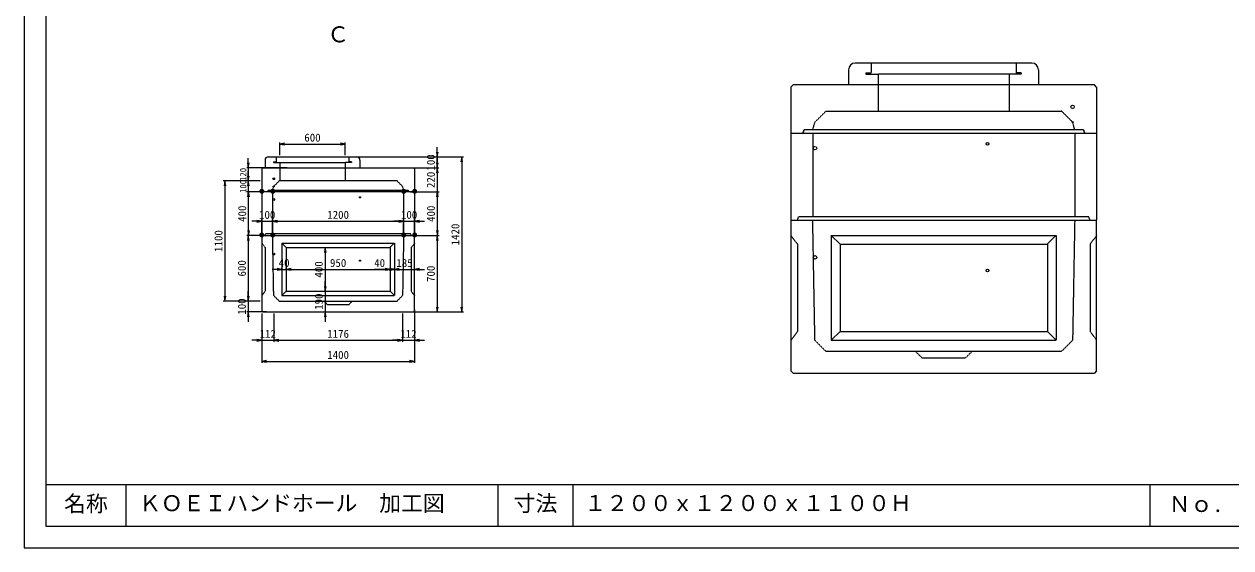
# Model space of a CAD drawing. Units: millimetres, scale not verified. Extents: x -420 to 421, y -297 to 297.
# Drawn here: x -420 to 132, y -297 to -57 of the extents above; entities that cross this region are included whole.
import ezdxf
from ezdxf.enums import TextEntityAlignment as Align

# ---------------------------------------------------------------- set-up
doc = ezdxf.new("R2010")
doc.units = ezdxf.units.MM
doc.header["$PDMODE"] = 32
doc.header["$PDSIZE"] = 0.5
doc.linetypes.add('USER2', pattern=[4.7625, 3.175, -1.5875])
doc.layers.add('0-0', color=7, linetype='Continuous')
for name, color, linetype, lineweight in [('0-1_0', 9, 'Continuous', 25), ('0-2_dims', 7, 'Continuous', 18), ('0-3_pen1実線', 4, 'Continuous', 13), ('0-4_pen2実線', 3, 'Continuous', 13), ('0-5_pen3実線', 7, 'Continuous', 25), ('0-6_pen4実線', 7, 'Continuous', 25), ('0-7_pen2破線', 3, 'USER2', 25), ('0-9_draw', 7, 'Continuous', 13)]:
    doc.layers.add(name, color=color, linetype=linetype, lineweight=lineweight)
doc.styles.add('ＭＳ ゴシック', font='')
doc.styles.get('ＭＳ ゴシック').set_extended_font_data('MS Gothic')

# ---------------------------------------------------------------- blocks, each defined once
blk = doc.blocks.new('部分図 1')
at = {"layer": '0-1_0'}
blk.add_lwpolyline([(0, 0), (16824, 0), (16824, 11878), (0, 11878)], close=True, dxfattribs=at)
at = {"layer": '0-2_dims'}
for p, q in [((2341.5, 3595), (2341.5, 3713)), ((2341.5, 3698), (2941.5, 3698)), ((2941.5, 3595), (2941.5, 3713)), ((3784.5, 3580), (3784.5, 3670)), ((2053.5, 3480), (2053.5, 3570)), ((3012.5, 3580), (3799.5, 3580)), ((3677.5, 3580), (4023.5, 3580)), ((3784.5, 3580), (3784.5, 3480)), ((3784.5, 3480), (3784.5, 3570)), ((4008.5, 3580), (4008.5, 2160)), ((2410.5, 3480), (2038.5, 3480)), ((2053.5, 3480), (2053.5, 3360)), ((2053.5, 3360), (2053.5, 3450)), ((3012.5, 3480), (3799.5, 3480)), ((3535.5, 3480), (3799.5, 3480)), ((3784.5, 3480), (3784.5, 3260)), ((3784.5, 3480), (3784.5, 3390)), ((2085, 3360), (1824.5, 3360)), ((1839.5, 3360), (1839.5, 2260)), ((2161.5, 3360), (2038.5, 3360)), ((2161.5, 3360), (2038.5, 3360)), ((2053.5, 3360), (2053.5, 3270)), ((2053.5, 3360), (2053.5, 3260)), ((2161.5, 3260), (2038.5, 3260)), ((2161.5, 3260), (2041.5, 3260)), ((2053.5, 3260), (2053.5, 3170)), ((2056.5, 2860), (2056.5, 3260)), ((3535.5, 3260), (3799.5, 3260)), ((3606.5, 3260), (3800.5, 3260)), ((3784.5, 3260), (3784.5, 3170)), ((3785.5, 2860), (3785.5, 3260)), ((2176.5, 2991), (2086.5, 2991)), ((2176.5, 2875), (2176.5, 3006)), ((2176.5, 2991), (2276.47, 2991)), ((2276.47, 2876.82), (2276.47, 3006)), ((2276.47, 2876.82), (2276.47, 3006)), ((2276.47, 2991), (2366.47, 2991)), ((2276.47, 2991), (3476.27, 2991)), ((3476.27, 2991), (3386.27, 2991)), ((3476.27, 2876.82), (3476.27, 3006)), ((3476.27, 2876.82), (3476.27, 3006)), ((3476.27, 2991), (3576.5, 2991)), ((3576.5, 2873.23), (3576.5, 3006)), ((3576.5, 2991), (3666.5, 2991)), ((2161.5, 2860), (2038.5, 2860)), ((2161.5, 2860), (2041.5, 2860)), ((2053.5, 2860), (2053.5, 2260)), ((3591.5, 2860), (3799.5, 2860)), ((3606.5, 2860), (3800.5, 2860)), ((3784.5, 2860), (3784.5, 2160)), ((2755.5, 2750), (2772.75, 2750)), ((2757.75, 2750), (2757.75, 2350)), ((2361.5, 2550), (2271.5, 2550)), ((2361.5, 2550), (2361.5, 2565)), ((2361.5, 2550), (2401.5, 2550)), ((2401.5, 2550), (2401.5, 2565)), ((2401.5, 2550), (2401.5, 2565)), ((2401.5, 2550), (2491.5, 2550)), ((2401.5, 2550), (3351.5, 2550)), ((3351.5, 2550), (3206.5, 2550)), ((3391.5, 2550), (3301.5, 2550)), ((3351.5, 2550), (3351.5, 2565)), ((3351.5, 2550), (3351.5, 2565)), ((3351.5, 2550), (3391.5, 2550)), ((3391.5, 2550), (3391.5, 2565)), ((3391.5, 2550), (3391.5, 2565)), ((3391.5, 2550), (3481.5, 2550)), ((3391.5, 2550), (3576.5, 2550)), ((3576.5, 2550), (3576.5, 2565)), ((3576.5, 2550), (3666.5, 2550)), ((2757.75, 2350), (2757.75, 2440)), ((2053.5, 2260), (2053.5, 2350)), ((2757.75, 2350), (2772.75, 2350)), ((2757.75, 2350), (2772.75, 2350)), ((2757.75, 2350), (2757.75, 2160)), ((2085, 2260), (1824.5, 2260)), ((2161.5, 2260), (2038.5, 2260)), ((2161.5, 2260), (2038.5, 2260)), ((2053.5, 2260), (2053.5, 2160)), ((2221.5, 2160), (2038.5, 2160)), ((2053.5, 2160), (2053.5, 2070)), ((2176.5, 2145), (2176.5, 1886)), ((2288.1, 2147.5), (2288.1, 1886)), ((2288.1, 2147.5), (2288.1, 1886)), ((2757.75, 2160), (2772.75, 2160)), ((2757.75, 2160), (2757.75, 2070)), ((3464.5, 2147.5), (3464.5, 1886)), ((3464.5, 2147.5), (3464.5, 1886)), ((3550.5, 2160), (3799.5, 2160)), ((3576.5, 2182), (3576.5, 1886)), ((3677.5, 2160), (4023.5, 2160)), ((2176.5, 2073.8), (2176.5, 1693)), ((3576.5, 2038), (3576.5, 1693)), ((2176.5, 1901), (2086.5, 1901)), ((2176.5, 1901), (2288.1, 1901)), ((2288.1, 1901), (2378.1, 1901)), ((2288.1, 1901), (3464.5, 1901)), ((3464.5, 1901), (3374.5, 1901)), ((3464.5, 1901), (3576.5, 1901)), ((3576.5, 1901), (3666.5, 1901)), ((2176.5, 1708), (3576.5, 1708))]:
    blk.add_line(p, q, dxfattribs=at)
for points in [[(2386.5, 3705.5), (2341.5, 3698), (2386.5, 3690.5)], [(2896.5, 3690.5), (2941.5, 3698), (2896.5, 3705.5)], [(3777, 3625), (3784.5, 3580), (3792, 3625)], [(4016, 3535), (4008.5, 3580), (4001, 3535)], [(2046, 3525), (2053.5, 3480), (2061, 3525)], [(3777, 3525), (3784.5, 3480), (3792, 3525)], [(3792, 3435), (3784.5, 3480), (3777, 3435)], [(1847, 3315), (1839.5, 3360), (1832, 3315)], [(2046, 3405), (2053.5, 3360), (2061, 3405)], [(2061, 3315), (2053.5, 3360), (2046, 3315)], [(2061, 3215), (2053.5, 3260), (2046, 3215)], [(2064, 3215), (2056.5, 3260), (2049, 3215)], [(3792, 3215), (3784.5, 3260), (3777, 3215)], [(3793, 3215), (3785.5, 3260), (3778, 3215)], [(2131.5, 2983.5), (2176.5, 2991), (2131.5, 2998.5)], [(2321.47, 2998.5), (2276.47, 2991), (2321.47, 2983.5)], [(2321.47, 2998.5), (2276.47, 2991), (2321.47, 2983.5)], [(3431.27, 2983.5), (3476.27, 2991), (3431.27, 2998.5)], [(3431.27, 2983.5), (3476.27, 2991), (3431.27, 2998.5)], [(3621.5, 2998.5), (3576.5, 2991), (3621.5, 2983.5)], [(2049, 2905), (2056.5, 2860), (2064, 2905)], [(3778, 2905), (3785.5, 2860), (3793, 2905)], [(2061, 2815), (2053.5, 2860), (2046, 2815)], [(3792, 2815), (3784.5, 2860), (3777, 2815)], [(2765.25, 2705), (2757.75, 2750), (2750.25, 2705)], [(2316.5, 2542.5), (2361.5, 2550), (2316.5, 2557.5)], [(2446.5, 2557.5), (2401.5, 2550), (2446.5, 2542.5)], [(2446.5, 2557.5), (2401.5, 2550), (2446.5, 2542.5)], [(3306.5, 2542.5), (3351.5, 2550), (3306.5, 2557.5)], [(3306.5, 2542.5), (3351.5, 2550), (3306.5, 2557.5)], [(3346.5, 2542.5), (3391.5, 2550), (3346.5, 2557.5)], [(3436.5, 2557.5), (3391.5, 2550), (3436.5, 2542.5)], [(3621.5, 2557.5), (3576.5, 2550), (3621.5, 2542.5)], [(2750.25, 2395), (2757.75, 2350), (2765.25, 2395)], [(2750.25, 2395), (2757.75, 2350), (2765.25, 2395)], [(1832, 2305), (1839.5, 2260), (1847, 2305)], [(2046, 2305), (2053.5, 2260), (2061, 2305)], [(2046, 2305), (2053.5, 2260), (2061, 2305)], [(2061, 2115), (2053.5, 2160), (2046, 2115)], [(2765.25, 2115), (2757.75, 2160), (2750.25, 2115)], [(3777, 2205), (3784.5, 2160), (3792, 2205)], [(4001, 2205), (4008.5, 2160), (4016, 2205)], [(2131.5, 1893.5), (2176.5, 1901), (2131.5, 1908.5)], [(2333.1, 1908.5), (2288.1, 1901), (2333.1, 1893.5)], [(2333.1, 1908.5), (2288.1, 1901), (2333.1, 1893.5)], [(3419.5, 1893.5), (3464.5, 1901), (3419.5, 1908.5)], [(3419.5, 1893.5), (3464.5, 1901), (3419.5, 1908.5)], [(3621.5, 1908.5), (3576.5, 1901), (3621.5, 1893.5)], [(2221.5, 1715.5), (2176.5, 1708), (2221.5, 1700.5)], [(3531.5, 1700.5), (3576.5, 1708), (3531.5, 1715.5)]]:
    blk.add_lwpolyline(points, dxfattribs=at)
at = {"layer": '0-3_pen1実線'}
for p, q in [((7821.83, 4333.1), (7815.88, 4339.05)), ((2941.5, 3527.02), (2944.48, 3530))]:
    blk.add_line(p, q, dxfattribs=at)
at = {"layer": '0-4_pen2実線'}
for centre, radius in [((9603.92, 4039), 16), ((7243.93, 3660), 16), ((8823.93, 3700), 12), ((2286.5, 3380), 8), ((3076.5, 3210), 6), ((2286.5, 3190), 8), ((2286.5, 2690), 8), ((7243.93, 2660.6), 16), ((3076.5, 2630), 6), ((8823.93, 2540.6), 12)]:
    blk.add_circle(centre, radius, dxfattribs=at)
at = {"layer": '0-5_pen3実線'}
for p, q in [((9231.83, 4439.05), (7611.83, 4439.05)), ((7551.83, 4379.05), (7551.83, 4239.05)), ((9291.83, 4379.05), (9291.83, 4239.05)), ((7023.92, 4219), (7043.92, 4239)), ((7023.92, 4219), (7023.92, 3799)), ((9803.92, 4239), (7043.92, 4239)), ((9823.92, 4219), (9803.92, 4239)), ((9823.92, 4219), (9823.92, 3799)), ((7023.92, 3799), (9823.92, 3799)), ((9823.93, 3800), (9823.93, 3000)), ((2206.5, 3550), (2206.5, 3480)), ((2236.5, 3580), (3046.5, 3580)), ((3076.5, 3550), (3076.5, 3480)), ((2176.5, 3470), (2186.5, 3480)), ((2176.5, 3470), (2176.5, 3260)), ((2186.5, 3480), (3566.5, 3480)), ((3576.5, 3470), (3566.5, 3480)), ((3576.5, 3470), (3576.5, 3260)), ((3576.5, 3260), (2176.5, 3260)), ((3576.5, 3260), (3576.5, 2860)), ((9823.93, 1620.6), (9823.93, 3000.6)), ((3390.5, 2790), (3350.5, 2750)), ((3576.5, 2170), (3576.5, 2860)), ((9451.93, 2860.6), (9371.93, 2780.6)), ((2876.5, 2350), (3351.5, 2350)), ((3351.5, 2350), (3391.5, 2310)), ((2361.5, 2310), (3390.15, 2311.35)), ((2186.5, 2160), (3566.5, 2160)), ((3576.5, 2170), (3566.5, 2160)), ((7393.93, 1900.6), (9451.23, 1903.3)), ((8423.93, 1980.6), (9373.93, 1980.6)), ((9373.93, 1980.6), (9453.93, 1900.6)), ((7043.93, 1600.6), (9803.93, 1600.6)), ((9823.93, 1620.6), (9803.93, 1600.6)), ((931, 580), (931, 200)), ((5025, 580), (5025, 200))]:
    blk.add_line(p, q, dxfattribs=at)
for points in [[(7023.93, 3800), (7023.93, 3000), (9823.93, 3000)], [(2176.5, 3260), (2176.5, 2860), (3576.5, 2860)], [(7023.93, 3000.6), (7023.93, 1620.6), (7043.93, 1600.6)], [(2176.5, 2860), (2176.5, 2170), (2186.5, 2160)], [(2876.5, 2790), (3391.5, 2790), (3391.5, 2310)], [(8423.93, 2860.6), (9453.93, 2860.6), (9453.93, 1900.6)], [(8423.93, 2780.6), (9373.93, 2780.6), (9373.93, 1980.6)], [(2876.5, 2750), (3351.5, 2750), (3351.5, 2350)]]:
    blk.add_lwpolyline(points, dxfattribs=at)
for centre, radius, start, end in [((7611.83, 4379.05), 60, 90, 180), ((9231.83, 4379.05), 60, 0, 90), ((2236.5, 3550), 30, 90, 180), ((3046.5, 3550), 30, 0, 90)]:
    blk.add_arc(centre, radius, start, end, dxfattribs=at)
at = {"layer": '0-6_pen4実線'}
for p, q in [((200, 580), (16610, 580)), ((4340.3, 580), (4340.3, 200)), ((10312, 580), (10312, 200))]:
    blk.add_line(p, q, dxfattribs=at)
blk.add_lwpolyline([(200, 200), (16610, 200), (16610, 11452), (200, 11452)], close=True, dxfattribs=at)
at = {"layer": '0-7_pen2破線'}
for p, q in [((7757.83, 4439.05), (7757.83, 4351.05)), ((9085.83, 4439.05), (9085.83, 4339.05)), ((7709.83, 4351.05), (7757.83, 4351.05)), ((7709.83, 4351.05), (7709.83, 4339.05)), ((7709.83, 4339.05), (7821.83, 4339.05)), ((7821.83, 4339.05), (7821.83, 4239.05)), ((9133.83, 4339.05), (7821.83, 4339.05)), ((9021.83, 4339.05), (9021.83, 4239.05)), ((9133.83, 4351.05), (9085.83, 4351.05)), ((9133.83, 4351.05), (9133.83, 4339.05)), ((7824.56, 4239), (7824.56, 3999)), ((9023.52, 4239), (9023.52, 3999)), ((7243.92, 3899), (7343.92, 3999)), ((7343.92, 3999), (8423.92, 3999)), ((8423.92, 3999), (9503.92, 3999)), ((9603.92, 3899), (9503.92, 3999)), ((7223.92, 3829), (7243.92, 3899)), ((9623.92, 3829), (9603.92, 3899)), ((9703.92, 3829), (7143.92, 3829)), ((7223.93, 3800), (7223.93, 3030)), ((9623.93, 3800), (9623.93, 3030)), ((9703.92, 3829), (9713.92, 3799)), ((9713.92, 3799), (9703.92, 3829)), ((2309.5, 3580), (2309.5, 3530)), ((2973.5, 3580), (2973.5, 3536)), ((2285.5, 3536), (2285.5, 3530)), ((2285.5, 3536), (2309.5, 3536)), ((2285.5, 3530), (2941.5, 3530)), ((2341.5, 3530), (2341.5, 3480)), ((2341.5, 3480), (2341.5, 3360)), ((2997.5, 3530), (2941.5, 3530)), ((2941.5, 3530), (2941.5, 3480)), ((2941.5, 3480), (2941.5, 3360)), ((2997.5, 3536), (2973.5, 3536)), ((2997.5, 3536), (2997.5, 3530)), ((2286.5, 3310), (2336.5, 3360)), ((2876.5, 3360), (2336.5, 3360)), ((3416.5, 3360), (2876.5, 3360)), ((3466.5, 3310), (3416.5, 3360)), ((2236.5, 3275), (2231.5, 3260)), ((2231.5, 3260), (2236.5, 3275)), ((2236.5, 3275), (3516.5, 3275)), ((2276.5, 3275), (2286.5, 3310)), ((2276.5, 3260), (2276.5, 2875)), ((3476.5, 3275), (3466.5, 3310)), ((3476.5, 3260), (3476.5, 2875)), ((7083.93, 3000), (7093.93, 3030)), ((8423.93, 3030), (7093.93, 3030)), ((7243.93, 1900.6), (7223.93, 3000.6)), ((9753.93, 3030), (8423.93, 3030)), ((9763.93, 3000), (9753.93, 3030)), ((2206.5, 2860), (2211.5, 2875)), ((2876.5, 2875), (2211.5, 2875)), ((3541.5, 2875), (2876.5, 2875)), ((3546.5, 2860), (3541.5, 2875)), ((2286.5, 2310), (2276.5, 2860)), ((3576.5, 2790), (3546.5, 2750)), ((9823.93, 2860.6), (9763.93, 2780.6)), ((9763.93, 2780.6), (9763.93, 1980.6)), ((3546.5, 2750), (3546.5, 2350)), ((3546.5, 2350), (3576.5, 2310)), ((2336.5, 2260), (2286.5, 2310)), ((2336.5, 2260), (3416.5, 2260)), ((2776.5, 2230), (2746.5, 2260)), ((7343.93, 1800.6), (7243.93, 1900.6)), ((9763.93, 1980.6), (9823.93, 1900.6)), ((7343.93, 1800.6), (9503.93, 1800.6)), ((8223.93, 1740.6), (8163.93, 1800.6))]:
    blk.add_line(p, q, dxfattribs=at)
for points in [[(7143.92, 3829), (7133.92, 3799), (7143.92, 3829)], [(3516.5, 3275), (3521.5, 3260), (3516.5, 3275)], [(9623.4, 3000.6), (9603.93, 1900.6), (9503.93, 1800.6)], [(2176.5, 2790), (2206.5, 2750), (2206.5, 2350), (2176.5, 2310)], [(3476.23, 2860), (3466.5, 2310), (3416.5, 2260)], [(7023.93, 2860.6), (7083.93, 2780.6), (7083.93, 1980.6), (7023.93, 1900.6)], [(2776.5, 2230), (2976.5, 2230), (3006.5, 2260)], [(8223.93, 1740.6), (8623.93, 1740.6), (8683.93, 1800.6)]]:
    blk.add_lwpolyline(points, dxfattribs=at)
for p in [(9603.92, 3899), (2286.5, 3310)]:
    blk.add_point(p, dxfattribs=at)
at = {"layer": '0-9_draw'}
for p, q in [((2361.5, 2790), (2361.5, 2310)), ((2361.5, 2790), (2401.5, 2750)), ((2361.5, 2790), (2876.5, 2790)), ((7393.93, 2860.6), (7393.93, 1900.6)), ((7393.93, 2860.6), (7473.93, 2780.6)), ((7393.93, 2860.6), (8423.93, 2860.6)), ((7473.93, 2780.6), (7473.93, 1980.6)), ((7473.93, 2780.6), (8423.93, 2780.6)), ((2401.5, 2750), (2401.5, 2350)), ((2401.5, 2750), (2876.5, 2750)), ((2401.5, 2350), (2361.5, 2310)), ((2401.5, 2350), (2876.5, 2350)), ((7473.93, 1980.6), (7393.93, 1900.6)), ((7473.93, 1980.6), (8423.93, 1980.6))]:
    blk.add_line(p, q, dxfattribs=at)
at = {"layer": '0-2_dims', "style": 'ＭＳ ゴシック'}
for s, height, p in [('Ｃ', 146.6, (2776.5, 4585.5)), ('600', 73.31, (2566.5, 3698.5)), ('●', 36.66, (2151.5, 3235.1)), ('●', 36.66, (2251.6, 3235.1)), ('●', 36.66, (3451.57, 3235.1)), ('●', 36.66, (3551.47, 3235.1)), ('100', 73.31, (2151.48, 2991.5)), ('1200', 73.31, (2776.37, 2991.5)), ('100', 73.31, (3451.38, 2991.5)), ('●', 36.66, (2150.9, 2834.7)), ('●', 36.66, (2251.5, 2835)), ('●', 36.66, (3451.3, 2834.9)), ('●', 36.66, (3551.7, 2835)), ('40', 73.31, (2331.5, 2550.5)), ('950', 73.31, (2801.5, 2550.5)), ('40', 73.31, (3206.5, 2550.5)), ('185', 73.31, (3409, 2550.5)), ('112', 73.31, (2157.3, 1901.5)), ('1176', 73.31, (2776.3, 1901.5)), ('112', 73.31, (3445.5, 1901.5)), ('1400', 73.31, (2776.5, 1708.5))]:
    blk.add_text(s, height=height, dxfattribs=at).set_placement(p, align=Align.BOTTOM_LEFT)
for s, height, p in [('100', 73.31, (3784, 3455)), ('120', 58.65, (2053, 3360)), ('220', 73.31, (3784, 3295)), ('100', 58.65, (2053, 3250)), ('400', 73.31, (2056, 2985)), ('400', 73.31, (3785, 2985)), ('1100', 73.31, (1839, 2710)), ('1420', 73.31, (4008, 2770)), ('600', 73.31, (2053, 2485)), ('400', 73.31, (2757.25, 2475)), ('700', 73.31, (3784, 2435)), ('190', 73.31, (2757.25, 2180)), ('100', 73.31, (2053, 2135))]:
    blk.add_text(s, height=height, rotation=90, dxfattribs=at).set_placement(p, align=Align.BOTTOM_LEFT)
at = {"layer": '0-5_pen3実線', "style": 'ＭＳ ゴシック'}
for s, p in [('名称', (366, 287)), ('ＫＯＥＩハンドホール\u3000加工図', (1053, 292)), ('寸法', (4484.2, 291)), ('１２００ｘ１２００ｘ１１００Ｈ', (5132, 293)), ('Ｎｏ.', (10484.7, 284.33))]:
    blk.add_text(s, height=146.6, dxfattribs=at).set_placement(p, align=Align.BOTTOM_LEFT)

msp = doc.modelspace()

# ---------------------------------------------------------------- block references
at = {"layer": '0-0', "xscale": 0.05, "yscale": 0.05}
msp.add_blockref('部分図 1', (-420.5, -297), dxfattribs=at)

doc.saveas('drawing.dxf')
